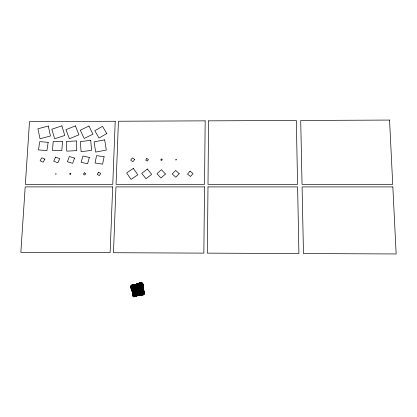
<?xml version="1.0" encoding="UTF-8"?>
<svg xmlns="http://www.w3.org/2000/svg" width="417" height="417" viewBox="0 0 417 417"><rect width="100%" height="100%" fill="white"/><g stroke="black" fill="none" stroke-linecap="round" stroke-linejoin="round"><path stroke-width="0.63" d="M66.71 141.467L66.71 151.152L76.712 150.62L76.681 140.93L66.71 141.467M207.979 186.905L207.395 253.135L298.906 253.536L297.618 186.905L207.979 186.905M208.563 120.852L208.005 184.335L297.566 184.319L296.331 120.471L208.563 120.852M204.512 186.905L203.856 253.119L113.476 252.723L115.962 186.899L204.512 186.905M205.169 120.862L204.538 184.335L116.056 184.345L118.438 121.238L205.169 120.862M112.673 186.899L110.124 252.707L20.85 252.316L25.187 186.894L112.673 186.899M115.217 121.253L112.772 184.345L25.354 184.356L29.508 121.623L115.217 121.253M143.156 284.941L142.697 295.012L132.747 294.762L133.237 284.702L143.156 284.941M62.493 141.608L61.825 150.683L52.5 150.547L53.194 141.478L62.493 141.608M143.078 285.728L142.025 294.897L132.981 294.027L134.06 284.868L143.078 285.728M48.169 142.333L46.928 150.6L38.484 149.896L39.745 141.634L48.169 142.333M142.843 286.531L141.342 294.631L133.367 293.287L134.884 285.197L142.843 286.531M104.104 156.75L102.592 164.157L95.045 162.99L96.572 155.593L104.104 156.75M142.473 287.297L140.691 294.225L133.888 292.572L135.681 285.655L142.473 287.297M89.368 157.454L87.575 163.787L81.153 162.333L82.957 156.01L89.368 157.454M141.999 288.006L140.107 293.714L134.514 291.926L136.411 286.224L141.999 288.006M74.554 158.1L72.652 163.323L67.392 161.733L69.3 156.521L74.554 158.1M137.052 286.87L135.207 291.363L139.612 293.125L141.452 288.627L137.052 286.87M55.581 157.1L53.73 161.217L57.848 162.792L59.699 158.668L55.581 157.1M136.541 288.955L136.307 289.476L136.818 289.706L137.057 289.179L136.541 288.955M176.334 159.596L176.115 160.071L175.63 159.873L175.844 159.393L176.334 159.596M137.589 287.548L135.932 290.91L139.221 292.505L140.873 289.143L137.589 287.548M137.6 289.09L137 290.206L135.916 289.627L136.51 288.512L137.6 289.09M44.838 159.143L43.18 162.229L40.126 160.795L41.778 157.715L44.838 159.143M161.28 158.997L160.727 160.008L161.76 160.524L162.312 159.508L161.28 158.997M140.3 289.539L138.939 291.89L136.651 290.566L138.011 288.22L140.3 289.539M98.548 172.211L97.218 174.389L99.392 175.599L100.721 173.415L98.548 172.211M136.521 287.954L135.405 289.737L137.146 290.831L138.262 289.044L136.521 287.954M146.789 158.486L145.742 160.112L147.383 161.082L148.431 159.461L146.789 158.486M139.773 289.831L138.772 291.316L137.329 290.336L138.329 288.851L139.773 289.831M84.401 172.779L83.421 174.155L84.787 175.051L85.766 173.67L84.401 172.779M136.604 287.287L134.79 289.784L137.214 291.556L139.028 289.059L136.604 287.287M134.675 159.466L132.966 161.739L130.688 160.154L132.398 157.887L134.675 159.466M138.548 289.414L137.928 290.206L138.699 290.816L139.314 290.018L138.548 289.414M70.186 173.279L69.576 174.019L70.301 174.572L70.906 173.832L70.186 173.279M136.771 286.547L134.107 289.737L137.198 292.359L139.862 289.163L136.771 286.547M190.016 171.168L187.525 174.108L190.512 176.49L193.003 173.545L190.016 171.168M138.684 289.872L138.428 290.159L138.705 290.409L138.96 290.128L138.684 289.872M55.914 173.691L55.925 174.186L55.914 173.691M140.738 289.377L137.078 293.208L133.383 289.586L137.042 285.765L140.738 289.377M179.211 173.717L175.771 177.246L172.216 173.962L175.656 170.438L179.211 173.717M141.608 289.7L136.844 294.053L132.663 289.325L137.428 284.988L141.608 289.7M165.44 173.993L160.941 178.007L156.938 173.707L161.431 169.703L165.44 173.993M142.437 290.138L136.5 294.855L131.991 288.95L137.923 284.248L142.437 290.138M147.347 169.01L141.733 173.357L146.028 178.726L151.652 174.369L147.347 169.01M143.177 290.67L136.062 295.57L131.402 288.475L138.507 283.596L143.177 290.67M133.388 168.395L126.643 172.914L131.047 179.373L137.808 174.838L133.388 168.395M139.169 283.065L130.938 287.928L135.546 296.164L143.797 291.285L139.169 283.065M106.762 133.607L99.011 138.027L94.8 130.735L102.53 126.335L106.762 133.607M144.261 291.947L134.988 296.602L130.63 287.323L139.877 282.695L144.261 291.947M88.962 126.023L80.272 130.229L84.203 138.444L92.908 134.217L88.962 126.023M140.597 282.497L130.495 286.708L134.415 296.862L144.548 292.63L140.597 282.497M75.425 125.861L65.943 129.708L69.404 138.705L78.917 134.842L75.425 125.861M144.647 293.281L133.873 296.93L130.547 286.119L141.285 282.486L144.647 293.281M61.888 125.877L51.823 129.207L54.669 138.793L64.765 135.447L61.888 125.877M141.91 282.669L130.787 285.588L133.398 296.805L144.558 293.876L141.91 282.669M48.309 126.059L37.9 128.759L40.022 138.71L50.467 135.999L48.309 126.059M104.672 139.857L94.086 141.869L95.67 152.08L106.293 150.063L104.672 139.857M142.437 283.034L131.204 285.155L133.018 296.503L144.292 294.371L142.437 283.034M90.739 140.336L80.325 141.598L81.101 151.673L91.547 150.407L90.739 140.336M142.833 283.555L131.772 284.847L132.773 296.039L143.875 294.741L142.833 283.555M143.078 284.201L132.46 284.691L132.679 295.444L143.328 294.955L143.078 284.201M389.551 120.07L300.714 120.45L302.038 184.319L392.72 184.309L389.551 120.07M392.845 186.91L302.09 186.905L303.477 253.557L396.15 253.963L392.845 186.91"/></g></svg>
